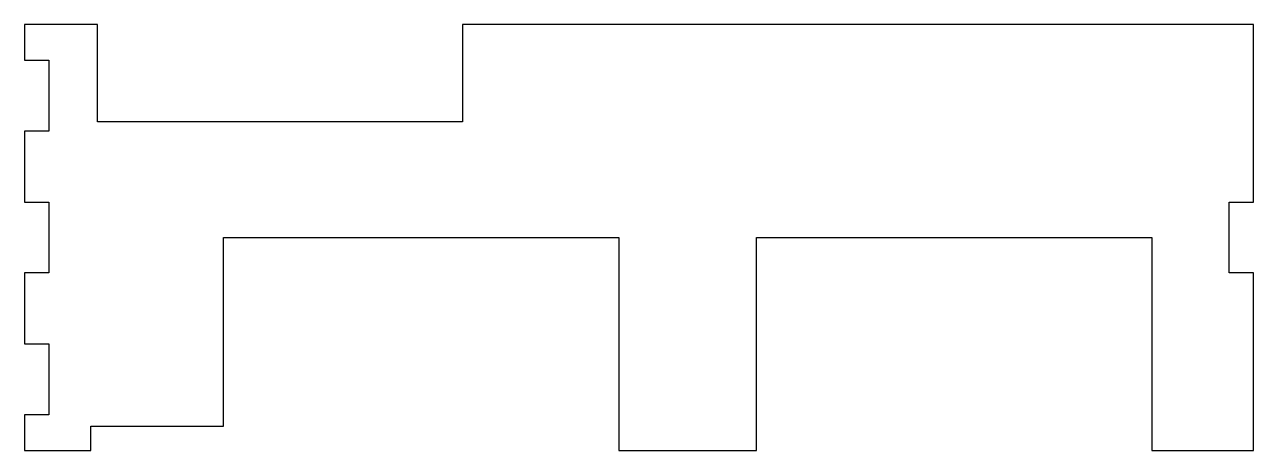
# Model space of a CAD drawing. Header units: millimetres. Extents: x -109 to 93, y 0 to 70.
import ezdxf

# ---------------------------------------------------------------- set-up
doc = ezdxf.new("R2010")
doc.units = ezdxf.units.MM
doc.layers.get('0').update_dxf_attribs({"linetype": 'CONTINUOUS'})

msp = doc.modelspace()

# ---------------------------------------------------------------- linework, layer by layer
for p, q in [((-97, 70), (-109, 70)), ((-109, 70), (-109, 64.17)), ((-97, 54), (-97, 70)), ((-37, 70), (-37, 54)), ((93, 70), (-37, 70)), ((93, 40.83), (93, 70)), ((-109, 64.17), (-105, 64.17)), ((-105, 64.17), (-105, 52.5)), ((-37, 54), (-97, 54)), ((-105, 52.5), (-109, 52.5)), ((-109, 52.5), (-109, 40.83)), ((-109, 40.83), (-105, 40.83)), ((-105, 40.83), (-105, 29.17)), ((89, 29.17), (89, 40.83)), ((89, 40.83), (93, 40.83)), ((-76.3, 35), (-11.3, 35)), ((-76.3, 4), (-76.3, 35)), ((-11.3, 35), (-11.3, 0)), ((11.3, 35), (76.3, 35)), ((11.3, 0), (11.3, 35)), ((76.3, 35), (76.3, 0)), ((-105, 29.17), (-109, 29.17)), ((-109, 29.17), (-109, 17.5)), ((93, 29.17), (89, 29.17)), ((93, 0), (93, 29.17)), ((-109, 17.5), (-105, 17.5)), ((-105, 17.5), (-105, 5.83)), ((-105, 5.83), (-109, 5.83)), ((-109, 5.83), (-109, 0)), ((-98.1, 4), (-76.3, 4)), ((-98.1, 0), (-98.1, 4)), ((-109, 0), (-98.1, 0)), ((-11.3, 0), (11.3, 0)), ((76.3, 0), (93, 0))]:
    msp.add_line(p, q)

doc.saveas('drawing.dxf')
